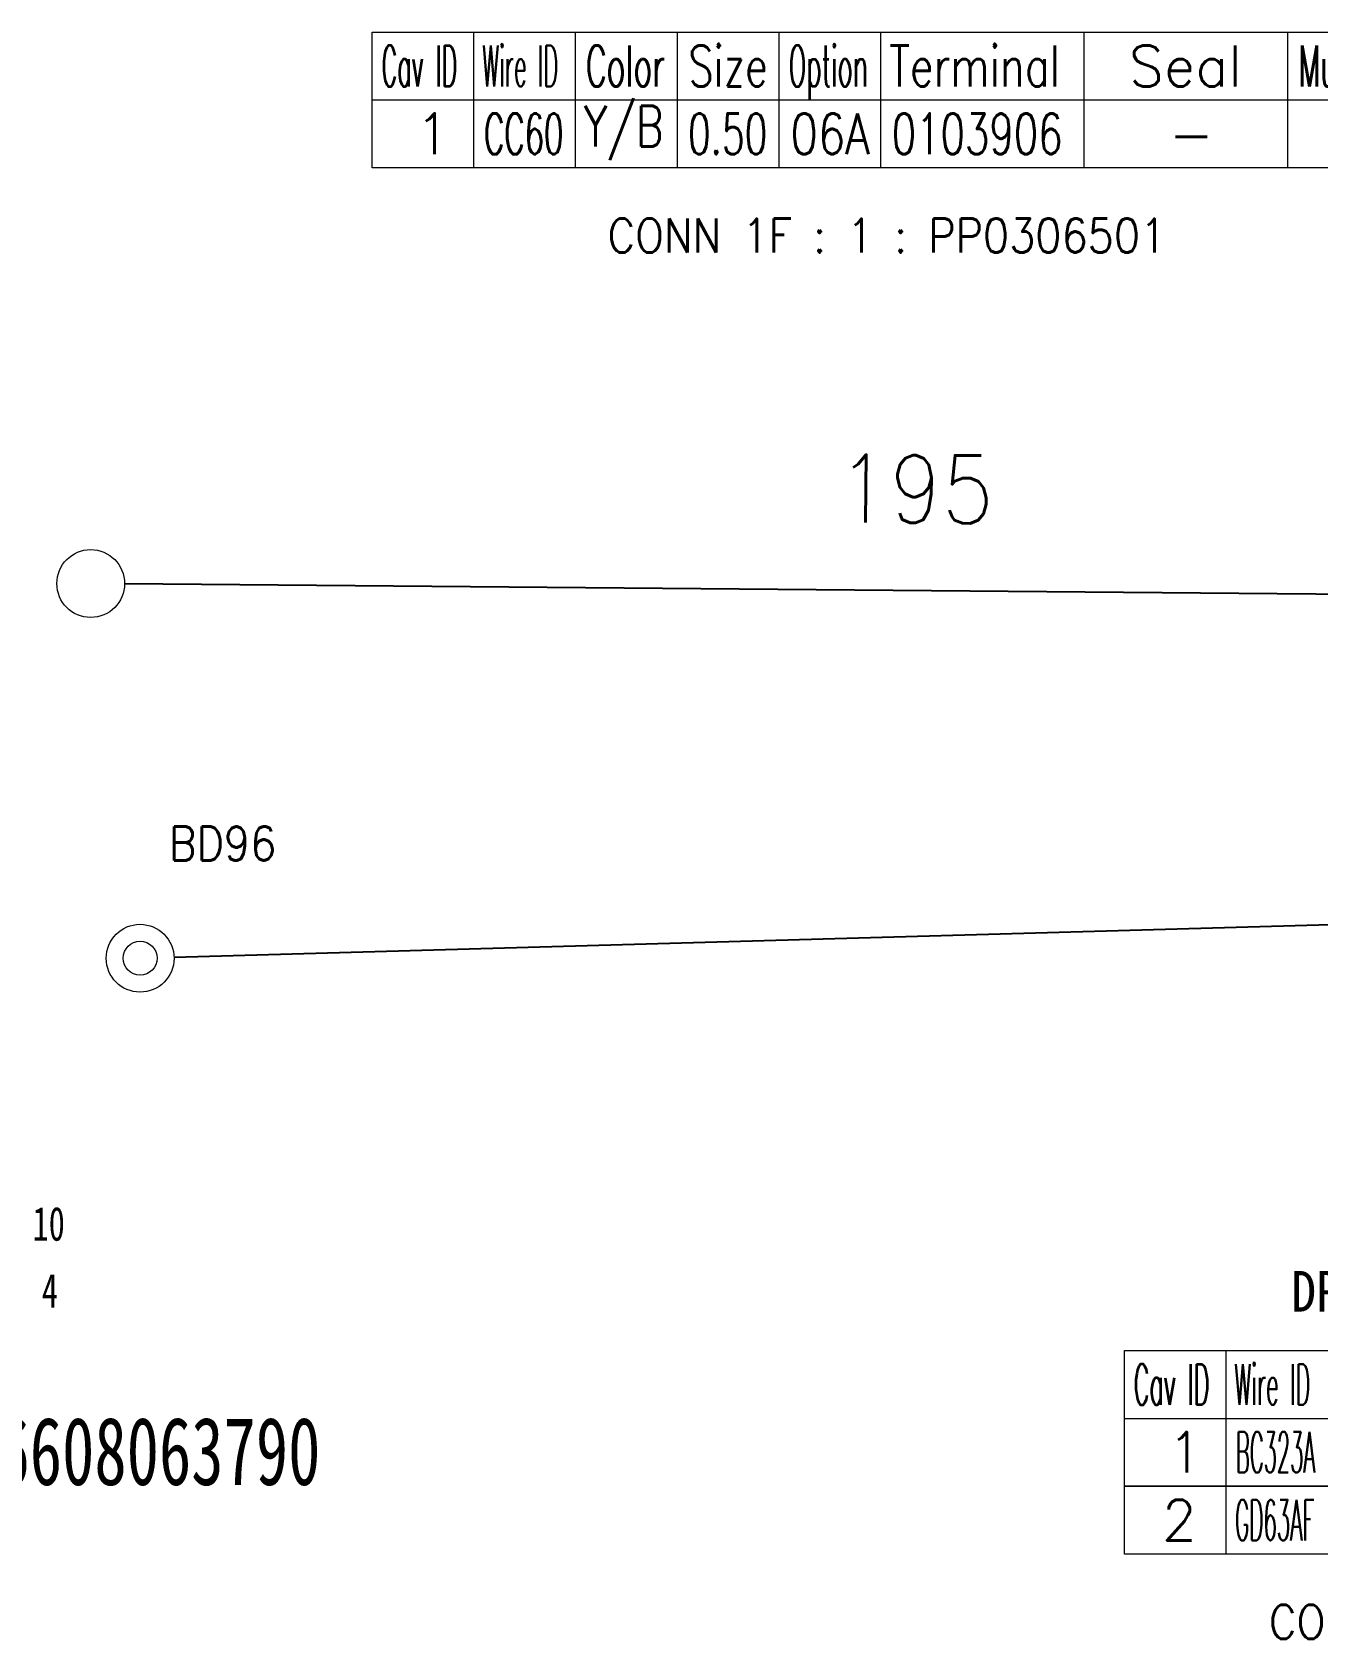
# Model space of a CAD drawing. Header units: inches. Extents: x 47316 to 59086, y 3141 to 11743.
# Drawn here: x 51217.9 to 51312.7, y 5965.3 to 6083.7 of the extents above; entities that cross this region are included whole.
import ezdxf

# ---------------------------------------------------------------- set-up
doc = ezdxf.new("R2010")
doc.units = ezdxf.units.IN
doc.header["$MEASUREMENT"] = 0
doc.styles.add('MtX_FangSong_GB2312', font='')
doc.styles.get("Standard").update_dxf_attribs({"font": ''})
doc.styles.get('MtX_FangSong_GB2312').set_extended_font_data('FangSong_GB2312')
doc.styles.get('Standard').set_extended_font_data('SimSun')
doc.linetypes.add('_VH_OTCON', pattern='A,0.0001,[7,VeSys.shx,S=0.1,R=0,X=0,Y=0],-0.4,[7,VeSys.shx,S=0.1,R=0,X=0,Y=0],-0.4,["X",Standard,S=1,R=0,X=-0.5,Y=-0.5],-0.0001,[7,VeSys.shx,S=0.1,R=0,X=0,Y=0],-0.4', length=1.2002)

msp = doc.modelspace()

# ---------------------------------------------------------------- linework, layer by layer
at = {"color": 0, "linetype": 'Continuous', "lineweight": 15}
for p, q in [((51242.97, 6083.72), (51325.47, 6083.72)), ((51242.97, 6078.72), (51242.97, 6083.72)), ((51242.97, 6078.72), (51325.47, 6078.72)), ((51298.43, 5986.53), (51380.93, 5986.53)), ((51298.43, 5981.53), (51298.43, 5986.53)), ((51298.43, 5981.53), (51380.93, 5981.53))]:
    msp.add_line(p, q, dxfattribs=at)
at = {"color": 7, "linetype": 'Continuous', "lineweight": 15}
for p, q in [((51250.47, 6078.72), (51250.47, 6083.72)), ((51257.97, 6078.72), (51257.97, 6083.72)), ((51265.47, 6078.72), (51265.47, 6083.72)), ((51272.97, 6078.72), (51272.97, 6083.72)), ((51280.47, 6078.72), (51280.47, 6083.72)), ((51295.47, 6078.72), (51295.47, 6083.72)), ((51310.47, 6078.72), (51310.47, 6083.72)), ((51305.93, 5981.53), (51305.93, 5986.53))]:
    msp.add_line(p, q, dxfattribs=at)
at = {"color": 102, "linetype": 'Continuous', "lineweight": 15}
for p, q in [((51250.47, 6073.72), (51250.47, 6078.72)), ((51257.97, 6073.72), (51257.97, 6078.72)), ((51265.47, 6073.72), (51265.47, 6078.72)), ((51272.97, 6073.72), (51272.97, 6078.72)), ((51280.47, 6073.72), (51280.47, 6078.72)), ((51295.47, 6073.72), (51295.47, 6078.72)), ((51310.47, 6073.72), (51310.47, 6078.72)), ((51305.93, 5976.53), (51305.93, 5981.53)), ((51305.93, 5971.53), (51305.93, 5976.53))]:
    msp.add_line(p, q, dxfattribs=at)
at = {"color": 0, "linetype": '_VH_OTCON', "ltscale": 5}
for p, q in [((51339.93, 6042.05), (51224.72, 6043.05)), ((51228.36, 6015.52), (51437.28, 6021.44))]:
    msp.add_line(p, q, dxfattribs=at)
at = {"color": 0, "linetype": 'Continuous', "lineweight": 15}
for points in [[(51242.97, 6073.72), (51242.97, 6078.72), (51325.47, 6078.72), (51325.47, 6073.72)], [(51298.43, 5976.53), (51298.43, 5981.53), (51380.93, 5981.53), (51380.93, 5976.53)], [(51298.43, 5971.53), (51298.43, 5976.53), (51380.93, 5976.53), (51380.93, 5971.53)]]:
    msp.add_lwpolyline(points, close=True, dxfattribs=at)
for centre, radius in [((51222.22, 6043.07), 2.5), ((51225.86, 6015.45), 2.5), ((51225.86, 6015.45), 1.25)]:
    msp.add_circle(centre, radius, dxfattribs=at)

# ---------------------------------------------------------------- texts
at = {"style": 'MtX_FangSong_GB2312', "width": 0.7}
for s, p in [('10', (51217.93, 5994.63)), ('4', (51218.61, 5989.7))]:
    msp.add_text(s, height=2.5, dxfattribs=at).set_placement(p)
at = {"color": 0, "style": 'MtX_FangSong_GB2312', "width": 0.7}
msp.add_text('8891648319，6608063790', height=5, dxfattribs=at).set_placement((51186.76, 5976.62))
at = {"color": 7, "linetype": 'Continuous', "lineweight": 15, "char_height": 3, "attachment_point": 1}
for s, insert, width in [('\\Fromans.shx;\\W0.4292452830;\\T1.0000000000;\\o\\lCav ID', (51243.66, 6082.72), 6.5), ('\\Fromans.shx;\\W0.4026548673;\\T1.0000000000;\\o\\lWire ID', (51251.09, 6082.72), 6.5), ('\\Fromans.shx;\\W0.5687500000;\\T1.0000000000;\\o\\lColor', (51258.72, 6082.72), 6.5), ('\\Fromans.shx;\\W0.7222222222;\\T1.0000000000;\\o\\lSize', (51266.28, 6082.72), 6.5), ('\\Fromans.shx;\\W0.4595959596;\\T1.0000000000;\\o\\lOption', (51273.67, 6082.72), 6.5), ('\\Fromans.shx;\\W0.7480916031;\\T1.0000000000;\\o\\lTerminal', (51281.08, 6082.72), 14), ('\\Fromans.shx;\\W1.0000000000;\\T1.0000000000;\\o\\lSeal', (51298.76, 6082.72), 9.2857), ('\\Fromans.shx;\\W0.5185185185;\\T1.0000000000;\\o\\lMulticore ID', (51311.27, 6082.72), 14), ('\\Fromans.shx;\\W1.0000000000;\\T1.0000000000;\\o\\l1', (51246.15, 6077.72), 2.8571), ('\\Fromans.shx;\\W0.4292452830;\\T1.0000000000;\\o\\lCav ID', (51299.11, 5985.53), 6.5), ('\\Fromans.shx;\\W0.4026548673;\\T1.0000000000;\\o\\lWire ID', (51306.54, 5985.53), 6.5), ('\\Fromans.shx;\\W1.0000000000;\\T1.0000000000;\\o\\l1', (51301.61, 5980.53), 2.8571), ('\\Fromans.shx;\\W1.0000000000;\\T1.0000000000;\\o\\l2', (51301.18, 5975.53), 2.8571)]:
    msp.add_mtext(s, dxfattribs=dict(at, insert=insert, width=width))
at = {"color": 140, "linetype": 'Continuous', "lineweight": 15, "char_height": 3, "attachment_point": 1}
for s, insert, width in [('\\Fromans.shx;\\W0.7459016393;\\T1.0000000000;\\o\\lY/B', (51258.58, 6078.29), 6.5), ('\\Fromans.shx;\\W0.7844827586;\\T1.0000000000;\\o\\l06A', (51273.81, 6077.72), 6.5), ('\\Fromans.shx;\\W1.0000000000;\\T1.0000000000;\\o\\l-', (51301.69, 6077.72), 3.7143)]:
    msp.add_mtext(s, dxfattribs=dict(at, insert=insert, width=width))
at = {"color": 21, "linetype": 'Continuous', "lineweight": 15, "attachment_point": 1}
for s, insert, char_height, width in [('\\Fromans.shx;\\W0.5548780488;\\T1.0000000000;\\o\\lCC60', (51251.21, 6077.72), 3, 6.5), ('\\Fromans.shx;\\W0.6500000000;\\T1.0000000000;\\o\\l0.50', (51266.25, 6077.72), 3, 6.5), ('\\Fromans.shx;\\W0.7000000000;\\T1.0000000000;\\o\\l0103906', (51281.27, 6077.72), 3, 14), ('\\Fromans.shx;\\W0.9000000000;\\T1.0000000000;\\o\\lBD96', (51227.99, 6025.16), 2.5, 8.7857), ('\\Fromans.shx;\\W0.3791666667;\\T1.0000000000;\\o\\lBC323A', (51306.65, 5980.53), 3, 6.5), ('\\Fromans.shx;\\W0.3855932203;\\T1.0000000000;\\o\\lGD63AF', (51306.59, 5975.53), 3, 6.5)]:
    msp.add_mtext(s, dxfattribs=dict(at, insert=insert, char_height=char_height, width=width))
at = {"color": 42, "linetype": 'Continuous', "lineweight": 15, "char_height": 2.5, "attachment_point": 1}
for s, insert, width in [('\\Fromans.shx;\\W0.9000000000;\\T1.0000000000;\\o\\lCONN 1F : 1 : PP0306501', (51260.33, 6069.97), 48.4286), ('\\Fromans.shx;\\W0.9000000000;\\T1.0000000000;\\o\\lCONN 2 F BLK : 1 : 98817-1021', (51309.09, 5967.78), 61.8214)]:
    msp.add_mtext(s, dxfattribs=dict(at, insert=insert, width=width))
at = {"color": 7, "linetype": '_VH_OTCON', "lineweight": 18, "ltscale": 5, "insert": (51277.27, 6052.59), "char_height": 5, "width": 12.8571, "attachment_point": 1, "rotation": 359.5035}
msp.add_mtext('\\Fromans.shx;\\W0.9000000000;\\T1.0000000000;\\o\\l195', dxfattribs=at)
at = {"color": 6, "linetype": 'Continuous', "lineweight": 20, "insert": (51310.72, 5992.4), "char_height": 3, "width": 58.2472, "attachment_point": 1}
msp.add_mtext('\\f黑体|b0|i0|c1|p0;\\W0.9000000000;\\T1.0000000000;\\o\\lDRIVER_SEAT_DETECTION_SNR(SBR)', dxfattribs=at)

doc.saveas('drawing.dxf')
